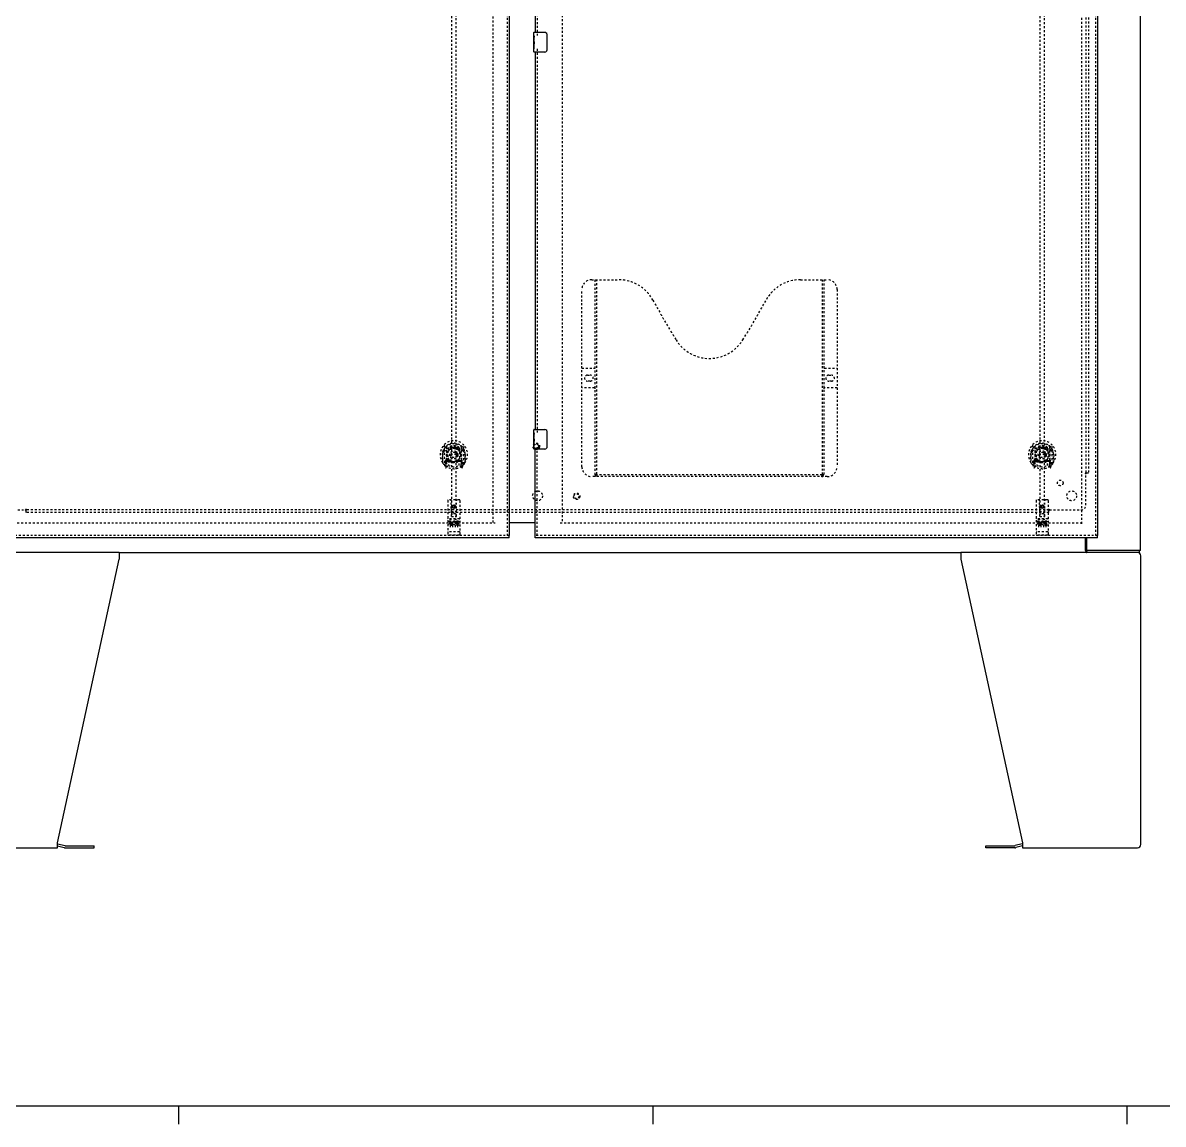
# Model space of a CAD drawing. Header units: inches. Extents: x -15 to 162, y -14 to 102.
# Drawn here: x 47.7 to 105.6, y -13.5 to 42.4 of the extents above; entities that cross this region are included whole.
import ezdxf
from ezdxf.enums import TextEntityAlignment as Align

# ---------------------------------------------------------------- set-up
doc = ezdxf.new("R2010")
doc.units = ezdxf.units.IN
doc.header["$MEASUREMENT"] = 0
doc.linetypes.add('HIDDEN', pattern=[0.2, 0.1, -0.1])
for name, color, linetype in [('ATTRIBUTE', 3, 'Continuous'), ('DEFAULT_2', 8, 'HIDDEN'), ('MAIN_OR_RIGHT_DOOR_ASSEMBLY', 7, 'Continuous'), ('SECONDARY_OR_LEFT_DOOR_ASSEMBLY', 7, 'Continuous'), ('SUBPANEL', 7, 'Continuous'), ('TITLE BLOCK', 8, 'Continuous')]:
    doc.layers.add(name, color=color, linetype=linetype)

# ---------------------------------------------------------------- blocks, each defined once
blk = doc.blocks.new('*U15')
at = {"layer": 'TITLE BLOCK'}
for p, q in [((33.98, -22.002), (0, -22.002)), ((13.476, -22.002), (13.476, -22.178)), ((18.152, -22.002), (18.152, -22.178)), ((22.827, -22.002), (22.827, -22.178))]:
    blk.add_line(p, q, dxfattribs=at)
at = {"layer": 'ATTRIBUTE'}
for tag, height, p in [('DESDATE', 0.138, (29.855, -20.363)), ('DESCRIPTION1', 0.138, (29.029, -20.894)), ('DESCRIPTION2', 0.138, (29.029, -21.117)), ('SHEET', 0.22, (26.554, -21.287)), ('MACHNAME1', 0.138, (29.029, -21.614)), ('DRAWINGNUM', 0.22, (32.33, -21.7)), ('MACHNAME2', 0.138, (29.029, -21.837))]:
    blk.add_attdef(tag, text='', height=height, dxfattribs=at).set_placement(p, align=Align.MIDDLE)
blk.add_attdef('TOTAL', text='', height=0.22, dxfattribs=at).set_placement((26.554, -21.837), align=Align.MIDDLE_CENTER)
blk = doc.blocks.new('ENCLOSURE')
at = {"color": 3, "linetype": 'Continuous'}
for p, q in [((104.487, 15.595), (104.487, 87.387)), ((72.425, 17.006), (73.737, 17.006)), ((101.738, 16.241), (101.738, 15.658)), ((52.61, 15.491), (45.01, 15.491)), ((49.487, 0.74), (52.61, 15.151)), ((52.61, 15.491), (52.61, 15.151)), ((101.714, 15.491), (95.364, 15.491)), ((95.364, 15.491), (95.364, 15.151)), ((95.364, 15.151), (98.487, 0.74)), ((104.487, 15.595), (101.73, 15.595)), ((104.487, 15.325), (104.487, 0.658)), ((49.487, 0.491), (49.487, 0.74)), ((49.504, 0.694), (49.853, 0.6)), ((49.869, 0.598), (51.356, 0.598)), ((96.618, 0.598), (98.105, 0.598)), ((98.47, 0.694), (98.121, 0.6)), ((98.487, 0.74), (98.487, 0.491)), ((43.654, 0.491), (49.487, 0.491)), ((98.487, 0.491), (104.321, 0.491))]:
    blk.add_line(p, q, dxfattribs=at)
at = {"color": 7, "linetype": 'Continuous'}
for p, q in [((73.737, 16.991), (72.425, 16.991)), ((101.685, 15.588), (101.685, 16.241)), ((52.61, 15.491), (95.364, 15.491)), ((104.435, 15.491), (101.714, 15.491)), ((101.73, 15.595), (101.73, 15.491)), ((104.435, 15.491), (104.435, 15.595)), ((49.487, 0.591), (49.826, 0.5)), ((51.356, 0.494), (51.356, 0.598)), ((96.618, 0.494), (96.618, 0.598)), ((98.487, 0.591), (98.148, 0.5)), ((49.869, 0.494), (51.356, 0.494)), ((98.105, 0.494), (96.618, 0.494))]:
    blk.add_line(p, q, dxfattribs=at)
at = {"color": 3, "linetype": 'Continuous'}
blk.add_lwpolyline([(101.685, 15.651), (101.687, 15.651), (101.689, 15.65), (101.691, 15.649), (101.693, 15.648), (101.695, 15.647), (101.697, 15.645), (101.699, 15.643), (101.701, 15.641), (101.703, 15.639), (101.704, 15.637), (101.705, 15.634), (101.707, 15.632), (101.708, 15.629), (101.709, 15.626), (101.711, 15.623), (101.712, 15.62), (101.713, 15.617), (101.714, 15.614), (101.715, 15.611), (101.716, 15.609), (101.717, 15.606), (101.719, 15.604), (101.72, 15.602), (101.721, 15.6), (101.723, 15.599), (101.724, 15.597), (101.726, 15.596), (101.727, 15.596), (101.729, 15.596), (101.73, 15.595)], dxfattribs=at)
at = {"color": 7, "linetype": 'Continuous'}
for points in [[(101.685, 15.588), (101.686, 15.586), (101.687, 15.583), (101.689, 15.58), (101.69, 15.576), (101.691, 15.572), (101.693, 15.567), (101.694, 15.562), (101.695, 15.557), (101.696, 15.552), (101.699, 15.542)], [(101.699, 15.542), (101.7, 15.537), (101.701, 15.532), (101.702, 15.527), (101.704, 15.522), (101.705, 15.517), (101.707, 15.513), (101.708, 15.509), (101.71, 15.506), (101.712, 15.503), (101.714, 15.5), (101.716, 15.497), (101.719, 15.495), (101.721, 15.494), (101.723, 15.493), (101.726, 15.492), (101.728, 15.492), (101.73, 15.491)]]:
    blk.add_lwpolyline(points, dxfattribs=at)
at = {"color": 3, "linetype": 'Continuous'}
for centre, radius, start, end in [((101.8, 15.658), 0.0625, 180, 270), ((104.321, 15.325), 0.167, 0, 90), ((49.461, 0.533), 0.167, 75, 81.03902), ((49.869, 0.661), 0.0625, 255, 270), ((98.105, 0.661), 0.0625, 270, 285), ((98.513, 0.533), 0.167, 98.96098, 105), ((104.321, 0.658), 0.167, 270, 0)]:
    blk.add_arc(centre, radius, start, end, dxfattribs=at)
at = {"color": 7, "linetype": 'Continuous'}
for centre, start, end in [((49.869, 0.661), 255, 270), ((98.105, 0.661), 270, 285)]:
    blk.add_arc(centre, 0.167, start, end, dxfattribs=at)
at = {"layer": 'DEFAULT_2', "color": 8, "linetype": 'HIDDEN'}
for p, q in [((71.612, 17.006), (71.612, 85.976)), ((75.112, 85.976), (75.112, 17.006)), ((101.487, 86.043), (101.487, 16.939)), ((45.237, 16.991), (71.716, 16.991)), ((75.008, 16.991), (101.487, 16.991))]:
    blk.add_line(p, q, dxfattribs=at)
for radius in [0.169, 0.124, 0.114]:
    blk.add_circle((73.796, 20.881), radius, dxfattribs=at)
at = {"layer": 'MAIN_OR_RIGHT_DOOR_ASSEMBLY', "color": 8, "linetype": 'HIDDEN'}
for p, q in [((102.196, 86.637), (102.196, 16.345)), ((73.841, 61.23), (73.841, 41.753)), ((99.362, 49.321), (99.362, 17.319)), ((99.612, 17.319), (99.612, 49.321)), ((73.841, 41.063), (73.841, 21.586)), ((76.611, 29.345), (77.966, 29.345)), ((76.786, 19.435), (76.786, 29.345)), ((76.866, 19.465), (76.866, 29.345)), ((87.216, 29.345), (88.571, 29.345)), ((88.316, 29.345), (88.316, 19.465)), ((88.396, 29.345), (88.396, 19.435)), ((76.111, 19.845), (76.111, 28.845)), ((89.071, 28.845), (89.071, 19.845)), ((76.111, 24.845), (76.746, 24.845)), ((76.398, 24.495), (76.535, 24.495)), ((88.436, 24.845), (89.071, 24.845)), ((88.648, 24.495), (88.785, 24.495)), ((76.746, 23.845), (76.111, 23.845)), ((76.535, 24.195), (76.398, 24.195)), ((89.071, 23.845), (88.436, 23.845)), ((88.785, 24.195), (88.648, 24.195)), ((73.841, 16.345), (73.841, 20.896)), ((98.987, 20.947), (98.987, 19.979)), ((99.105, 20.893), (99.105, 19.877)), ((99.112, 20.868), (99.112, 19.865)), ((99.862, 20.868), (99.862, 19.865)), ((99.87, 20.893), (99.87, 19.877)), ((99.987, 19.979), (99.987, 20.947)), ((98.905, 20.463), (98.92, 20.463)), ((98.905, 20.463), (98.905, 20.075)), ((98.912, 20.51), (98.912, 20.512)), ((98.912, 20.052), (98.912, 20.51)), ((99.205, 20.145), (99.205, 20.776)), ((99.212, 20.828), (99.212, 20.726)), ((99.324, 20.802), (99.355, 20.463)), ((99.324, 20.119), (99.355, 20.463)), ((99.62, 20.463), (99.355, 20.463)), ((99.65, 20.802), (99.62, 20.463)), ((99.65, 20.119), (99.62, 20.463)), ((99.762, 20.726), (99.762, 20.828)), ((99.77, 20.776), (99.77, 20.145)), ((100.07, 20.463), (100.055, 20.463)), ((100.062, 20.51), (100.062, 20.512)), ((100.062, 20.052), (100.062, 20.51)), ((100.07, 20.463), (100.07, 20.075)), ((98.991, 19.969), (99.062, 19.793)), ((99.105, 20.134), (99.045, 20.134)), ((99.045, 20.134), (99.045, 19.984)), ((99.045, 19.984), (99.112, 19.984)), ((99.082, 20.037), (99.053, 19.992)), ((99.083, 19.873), (99.088, 19.87)), ((99.09, 19.796), (99.105, 19.877)), ((99.182, 19.815), (99.112, 19.924)), ((99.115, 20.097), (99.115, 19.89)), ((99.205, 20.135), (99.132, 20.135)), ((99.2, 20.117), (99.135, 20.117)), ((99.212, 20.164), (99.212, 19.912)), ((99.762, 19.912), (99.762, 20.164)), ((99.842, 20.135), (99.77, 20.135)), ((99.84, 20.117), (99.774, 20.117)), ((99.862, 19.924), (99.792, 19.815)), ((99.86, 19.89), (99.86, 20.097)), ((99.862, 19.984), (99.93, 19.984)), ((99.93, 20.134), (99.87, 20.134)), ((99.87, 19.877), (99.884, 19.796)), ((99.89, 19.873), (99.891, 19.873)), ((99.891, 19.873), (99.891, 19.873)), ((99.891, 19.873), (99.891, 19.873)), ((99.921, 19.992), (99.892, 20.037)), ((99.912, 19.793), (99.983, 19.969)), ((99.93, 19.984), (99.93, 20.134)), ((88.571, 19.345), (76.611, 19.345)), ((88.312, 19.425), (76.87, 19.425)), ((99.175, 18.129), (99.175, 16.404)), ((99.77, 18.159), (99.205, 18.159)), ((99.361, 17.319), (99.357, 18.129)), ((99.614, 17.319), (99.617, 18.129)), ((99.8, 16.404), (99.8, 18.129)), ((99.36, 17.569), (99.615, 17.569)), ((99.572, 17.444), (99.402, 17.444)), ((99.487, 17.891), (99.425, 17.855)), ((99.425, 17.855), (99.435, 17.85)), ((99.425, 17.855), (99.425, 17.783)), ((99.425, 17.783), (99.435, 17.789)), ((99.425, 17.783), (99.487, 17.747)), ((99.487, 17.88), (99.435, 17.85)), ((99.435, 17.85), (99.435, 17.789)), ((99.435, 17.789), (99.487, 17.759)), ((99.55, 17.855), (99.487, 17.891)), ((99.487, 17.891), (99.487, 17.88)), ((99.54, 17.85), (99.487, 17.88)), ((99.487, 17.759), (99.54, 17.789)), ((99.487, 17.747), (99.55, 17.783)), ((99.487, 17.747), (99.487, 17.759)), ((99.55, 17.855), (99.54, 17.85)), ((99.54, 17.789), (99.54, 17.85)), ((99.55, 17.783), (99.54, 17.789)), ((99.55, 17.783), (99.55, 17.855)), ((99.77, 17.202), (99.205, 17.202)), ((99.343, 17.08), (99.25, 17.08)), ((99.25, 17.08), (99.25, 17.038)), ((99.343, 17.038), (99.25, 17.038)), ((99.276, 17.186), (99.448, 17.186)), ((99.3, 17.071), (99.3, 16.765)), ((99.347, 16.994), (99.3, 16.994)), ((99.343, 16.953), (99.314, 16.953)), ((99.407, 16.909), (99.314, 16.909)), ((99.407, 16.867), (99.314, 16.867)), ((99.361, 17.319), (99.362, 17.319)), ((99.362, 17.319), (99.612, 17.319)), ((99.407, 16.909), (99.407, 16.867)), ((99.425, 17.071), (99.425, 16.765)), ((99.526, 17.186), (99.698, 17.186)), ((99.538, 16.915), (99.555, 16.876)), ((99.55, 17.071), (99.55, 16.765)), ((99.563, 17.044), (99.55, 17.026)), ((99.559, 17.069), (99.563, 17.068)), ((99.719, 17.08), (99.563, 17.08)), ((99.563, 17.08), (99.563, 17.068)), ((99.563, 17.044), (99.563, 16.867)), ((99.719, 16.867), (99.563, 16.867)), ((99.719, 17.038), (99.605, 17.038)), ((99.605, 17.038), (99.605, 16.994)), ((99.698, 16.994), (99.605, 16.994)), ((99.698, 16.952), (99.605, 16.952)), ((99.605, 16.952), (99.605, 16.909)), ((99.719, 16.909), (99.605, 16.909)), ((99.612, 17.319), (99.614, 17.319)), ((99.675, 17.071), (99.675, 16.765)), ((99.698, 16.994), (99.698, 16.952)), ((99.719, 17.08), (99.719, 17.038)), ((99.719, 16.909), (99.719, 16.867)), ((102.3, 16.345), (73.737, 16.345)), ((99.192, 16.533), (99.191, 16.533)), ((99.193, 16.533), (99.192, 16.533)), ((99.193, 16.532), (99.193, 16.533)), ((99.194, 16.532), (99.193, 16.532)), ((99.195, 16.532), (99.194, 16.532)), ((99.196, 16.532), (99.195, 16.532)), ((99.197, 16.532), (99.196, 16.532)), ((99.198, 16.532), (99.197, 16.532)), ((99.197, 16.532), (99.197, 16.532)), ((99.199, 16.532), (99.198, 16.532)), ((99.2, 16.532), (99.199, 16.532)), ((99.201, 16.532), (99.2, 16.532)), ((99.202, 16.532), (99.201, 16.532)), ((99.202, 16.532), (99.202, 16.532)), ((99.205, 16.532), (99.204, 16.532)), ((99.77, 16.532), (99.205, 16.532)), ((99.77, 16.374), (99.205, 16.374)), ((99.77, 16.532), (99.771, 16.532)), ((99.771, 16.532), (99.772, 16.532)), ((99.772, 16.532), (99.773, 16.532)), ((99.773, 16.532), (99.774, 16.532)), ((99.773, 16.532), (99.773, 16.532)), ((99.774, 16.532), (99.775, 16.532)), ((99.775, 16.532), (99.776, 16.532)), ((99.776, 16.532), (99.777, 16.532)), ((99.777, 16.532), (99.778, 16.532)), ((99.777, 16.532), (99.777, 16.532)), ((99.778, 16.532), (99.779, 16.532)), ((99.779, 16.532), (99.78, 16.532)), ((99.78, 16.532), (99.781, 16.532)), ((99.781, 16.533), (99.782, 16.533)), ((99.781, 16.532), (99.781, 16.533)), ((99.782, 16.533), (99.783, 16.533)), ((99.783, 16.533), (99.784, 16.533))]:
    blk.add_line(p, q, dxfattribs=at)
at = {"layer": 'MAIN_OR_RIGHT_DOOR_ASSEMBLY', "color": 3, "linetype": 'Continuous'}
for p, q in [((102.3, 86.637), (102.3, 16.345)), ((73.737, 61.075), (73.737, 41.908)), ((73.737, 40.908), (73.737, 21.741)), ((73.737, 16.345), (73.737, 20.741)), ((102.3, 16.241), (73.737, 16.241))]:
    blk.add_line(p, q, dxfattribs=at)
at = {"layer": 'MAIN_OR_RIGHT_DOOR_ASSEMBLY', "color": 7, "linetype": 'Continuous'}
for p, q in [((73.677, 41.747), (73.677, 41.893)), ((73.677, 41.49), (73.677, 41.747)), ((73.692, 41.908), (74.232, 41.908)), ((74.332, 41.808), (74.332, 41.008)), ((73.683, 41.691), (73.677, 41.691)), ((73.677, 41.523), (73.684, 41.523)), ((73.677, 40.923), (73.677, 41.487)), ((73.679, 41.46), (73.677, 41.46)), ((73.677, 41.329), (73.683, 41.329)), ((73.677, 41.293), (73.684, 41.293)), ((73.677, 41.23), (73.684, 41.23)), ((73.684, 41.523), (73.684, 41.66)), ((73.684, 41.062), (73.684, 41.293)), ((73.677, 41.062), (73.684, 41.062)), ((74.232, 40.908), (73.692, 40.908)), ((73.677, 21.581), (73.677, 21.726)), ((73.677, 21.323), (73.677, 21.58)), ((73.683, 21.524), (73.677, 21.524)), ((73.684, 21.357), (73.684, 21.493)), ((73.692, 21.741), (74.232, 21.741)), ((74.332, 21.641), (74.332, 20.841)), ((73.677, 21.357), (73.684, 21.357)), ((73.677, 20.756), (73.677, 21.32)), ((73.679, 21.294), (73.677, 21.294)), ((73.677, 21.162), (73.683, 21.162)), ((73.677, 21.126), (73.684, 21.126)), ((73.677, 21.063), (73.684, 21.063)), ((73.677, 20.896), (73.684, 20.896)), ((73.684, 20.896), (73.684, 21.126)), ((74.232, 20.741), (73.692, 20.741)), ((73.737, 16.241), (73.737, 16.345)), ((102.3, 16.241), (102.3, 16.345))]:
    blk.add_line(p, q, dxfattribs=at)
for points in [[(73.677, 41.747), (73.677, 41.744), (73.678, 41.739), (73.678, 41.734), (73.68, 41.72)], [(73.68, 41.72), (73.681, 41.713), (73.682, 41.705), (73.682, 41.696)], [(73.682, 41.696), (73.683, 41.687), (73.684, 41.678), (73.684, 41.669), (73.684, 41.66)], [(74.325, 41.844), (74.327, 41.839), (74.329, 41.833), (74.33, 41.827), (74.331, 41.821), (74.332, 41.814), (74.332, 41.808)], [(73.677, 41.49), (73.677, 41.482), (73.678, 41.472), (73.678, 41.462)], [(73.678, 41.462), (73.681, 41.429), (73.682, 41.417), (73.683, 41.404), (73.684, 41.392), (73.684, 41.379), (73.684, 41.366), (73.684, 41.353), (73.684, 41.341), (73.683, 41.328), (73.682, 41.316), (73.681, 41.304)], [(74.332, 41.008), (74.332, 41.002), (74.331, 40.996), (74.33, 40.989), (74.329, 40.984), (74.327, 40.978), (74.325, 40.972)], [(73.677, 21.581), (73.677, 21.577), (73.678, 21.572), (73.678, 21.567), (73.68, 21.554)], [(73.68, 21.554), (73.681, 21.546), (73.682, 21.538), (73.682, 21.53)], [(73.682, 21.53), (73.683, 21.521), (73.684, 21.512), (73.684, 21.502), (73.684, 21.493)], [(74.325, 21.678), (74.327, 21.672), (74.329, 21.666), (74.33, 21.66), (74.331, 21.654), (74.332, 21.648), (74.332, 21.641)], [(73.677, 21.323), (73.677, 21.315), (73.678, 21.306), (73.678, 21.296)], [(73.678, 21.296), (73.681, 21.262), (73.682, 21.25), (73.683, 21.238), (73.684, 21.225), (73.684, 21.212), (73.684, 21.199), (73.684, 21.187), (73.684, 21.174), (73.683, 21.161), (73.682, 21.149), (73.681, 21.137)], [(74.332, 20.841), (74.332, 20.835), (74.331, 20.829), (74.33, 20.823), (74.329, 20.817), (74.327, 20.811), (74.325, 20.805)]]:
    blk.add_lwpolyline(points, dxfattribs=at)
at = {"layer": 'MAIN_OR_RIGHT_DOOR_ASSEMBLY', "color": 8, "linetype": 'HIDDEN'}
for points in [[(99.033, 20.678), (99.031, 20.677), (99.03, 20.675), (99.028, 20.674), (99.027, 20.672), (99.025, 20.671), (99.023, 20.669), (99.022, 20.668), (99.02, 20.666), (99.018, 20.664), (99.016, 20.662), (99.014, 20.66), (99.013, 20.658), (99.011, 20.656), (99.009, 20.654), (99.007, 20.652), (99.005, 20.649), (99.003, 20.647), (99.001, 20.644), (98.999, 20.642), (98.996, 20.639), (98.994, 20.636), (98.992, 20.633), (98.99, 20.63), (98.987, 20.627), (98.985, 20.624), (98.982, 20.62), (98.98, 20.617), (98.977, 20.613), (98.975, 20.609), (98.972, 20.605), (98.969, 20.601), (98.967, 20.596), (98.964, 20.592), (98.961, 20.587), (98.958, 20.582), (98.955, 20.576)], [(99.299, 20.82), (99.305, 20.821), (99.31, 20.823), (99.315, 20.824), (99.321, 20.825), (99.326, 20.827), (99.332, 20.828), (99.337, 20.829), (99.343, 20.83), (99.348, 20.832), (99.354, 20.833), (99.359, 20.834), (99.365, 20.835), (99.37, 20.836), (99.376, 20.837), (99.381, 20.837), (99.387, 20.838), (99.392, 20.839), (99.398, 20.84), (99.403, 20.84), (99.409, 20.841), (99.414, 20.842), (99.42, 20.842), (99.426, 20.843), (99.431, 20.843), (99.437, 20.844), (99.442, 20.844), (99.448, 20.844), (99.454, 20.845), (99.459, 20.845), (99.465, 20.845), (99.47, 20.845), (99.476, 20.845), (99.481, 20.845), (99.487, 20.845), (99.493, 20.845), (99.498, 20.845), (99.504, 20.845), (99.509, 20.845), (99.515, 20.845), (99.521, 20.845), (99.526, 20.844), (99.532, 20.844), (99.537, 20.844), (99.543, 20.843), (99.549, 20.843), (99.554, 20.842), (99.56, 20.842), (99.565, 20.841), (99.571, 20.84), (99.576, 20.84), (99.582, 20.839), (99.587, 20.838), (99.593, 20.837), (99.599, 20.837), (99.604, 20.836), (99.61, 20.835), (99.615, 20.834), (99.621, 20.833), (99.626, 20.832), (99.632, 20.83), (99.637, 20.829), (99.642, 20.828), (99.648, 20.827), (99.653, 20.825), (99.659, 20.824), (99.664, 20.823), (99.67, 20.821), (99.675, 20.82)], [(100.02, 20.576), (100.016, 20.582), (100.013, 20.587), (100.01, 20.592), (100.008, 20.596), (100.005, 20.601), (100.002, 20.605), (99.999, 20.609), (99.997, 20.613), (99.994, 20.616), (99.992, 20.62), (99.989, 20.624), (99.987, 20.627), (99.985, 20.63), (99.982, 20.633), (99.98, 20.636), (99.978, 20.639), (99.976, 20.642), (99.973, 20.644), (99.971, 20.647), (99.969, 20.649), (99.967, 20.652), (99.965, 20.654), (99.963, 20.656), (99.962, 20.658), (99.96, 20.66), (99.958, 20.662), (99.956, 20.664), (99.954, 20.666), (99.953, 20.668), (99.951, 20.669), (99.949, 20.671), (99.948, 20.672), (99.946, 20.674), (99.944, 20.675), (99.943, 20.677), (99.941, 20.678)], [(76.776, 19.465), (76.792, 19.455), (76.808, 19.445), (76.824, 19.437), (76.84, 19.431), (76.855, 19.427), (76.87, 19.425)], [(88.312, 19.425), (88.327, 19.427), (88.343, 19.431), (88.358, 19.437), (88.374, 19.445), (88.39, 19.455), (88.406, 19.465)], [(99.27, 17.185), (99.27, 17.185), (99.27, 17.185), (99.27, 17.185), (99.27, 17.185), (99.27, 17.185), (99.27, 17.185), (99.27, 17.185), (99.27, 17.185), (99.27, 17.185), (99.271, 17.185), (99.271, 17.185), (99.271, 17.185), (99.271, 17.185), (99.271, 17.185), (99.271, 17.185), (99.271, 17.185), (99.271, 17.185), (99.271, 17.185), (99.272, 17.185), (99.272, 17.186), (99.272, 17.186), (99.272, 17.186), (99.272, 17.186), (99.272, 17.186), (99.272, 17.186), (99.273, 17.186), (99.273, 17.186), (99.273, 17.186), (99.273, 17.186), (99.273, 17.186), (99.273, 17.186), (99.273, 17.186), (99.274, 17.186), (99.274, 17.186), (99.274, 17.186), (99.274, 17.186), (99.274, 17.186), (99.275, 17.186), (99.275, 17.186), (99.275, 17.186), (99.275, 17.186), (99.275, 17.186), (99.276, 17.186), (99.276, 17.186), (99.276, 17.186)], [(99.448, 17.186), (99.448, 17.186), (99.448, 17.186), (99.449, 17.186), (99.449, 17.186), (99.449, 17.186), (99.449, 17.186), (99.449, 17.186), (99.45, 17.186), (99.45, 17.186), (99.45, 17.186), (99.45, 17.186), (99.45, 17.186), (99.45, 17.186), (99.451, 17.186), (99.451, 17.186), (99.451, 17.186), (99.451, 17.186), (99.451, 17.186), (99.451, 17.186), (99.452, 17.186), (99.452, 17.186), (99.452, 17.186), (99.452, 17.186), (99.452, 17.186), (99.452, 17.186), (99.452, 17.186), (99.453, 17.185), (99.453, 17.185), (99.453, 17.185), (99.453, 17.185), (99.453, 17.185), (99.453, 17.185), (99.453, 17.185), (99.453, 17.185), (99.454, 17.185), (99.454, 17.185), (99.454, 17.185), (99.454, 17.185), (99.454, 17.185), (99.454, 17.185), (99.454, 17.185), (99.454, 17.185), (99.454, 17.185), (99.454, 17.185), (99.454, 17.185), (99.455, 17.185)], [(99.52, 17.185), (99.52, 17.185), (99.52, 17.185), (99.52, 17.185), (99.52, 17.185), (99.52, 17.185), (99.52, 17.185), (99.52, 17.185), (99.52, 17.185), (99.52, 17.185), (99.521, 17.185), (99.521, 17.185), (99.521, 17.185), (99.521, 17.185), (99.521, 17.185), (99.521, 17.185), (99.521, 17.185), (99.521, 17.185), (99.521, 17.185), (99.522, 17.185), (99.522, 17.186), (99.522, 17.186), (99.522, 17.186), (99.522, 17.186), (99.522, 17.186), (99.522, 17.186), (99.523, 17.186), (99.523, 17.186), (99.523, 17.186), (99.523, 17.186), (99.523, 17.186), (99.523, 17.186), (99.523, 17.186), (99.524, 17.186), (99.524, 17.186), (99.524, 17.186), (99.524, 17.186), (99.524, 17.186), (99.525, 17.186), (99.525, 17.186), (99.525, 17.186), (99.525, 17.186), (99.525, 17.186), (99.526, 17.186), (99.526, 17.186), (99.526, 17.186)], [(99.698, 17.186), (99.698, 17.186), (99.698, 17.186), (99.699, 17.186), (99.699, 17.186), (99.699, 17.186), (99.699, 17.186), (99.699, 17.186), (99.7, 17.186), (99.7, 17.186), (99.7, 17.186), (99.7, 17.186), (99.7, 17.186), (99.701, 17.186), (99.701, 17.186), (99.701, 17.186), (99.701, 17.186), (99.701, 17.186), (99.701, 17.186), (99.701, 17.186), (99.702, 17.186), (99.702, 17.186), (99.702, 17.186), (99.702, 17.186), (99.702, 17.186), (99.702, 17.186), (99.702, 17.186), (99.703, 17.185), (99.703, 17.185), (99.703, 17.185), (99.703, 17.185), (99.703, 17.185), (99.703, 17.185), (99.703, 17.185), (99.703, 17.185), (99.704, 17.185), (99.704, 17.185), (99.704, 17.185), (99.704, 17.185), (99.704, 17.185), (99.704, 17.185), (99.704, 17.185), (99.704, 17.185), (99.704, 17.185), (99.704, 17.185), (99.704, 17.185), (99.705, 17.185)], [(99.191, 16.533), (99.19, 16.533), (99.19, 16.533), (99.19, 16.533), (99.189, 16.533), (99.189, 16.533), (99.189, 16.533), (99.188, 16.533), (99.188, 16.533), (99.188, 16.533), (99.187, 16.533), (99.187, 16.533), (99.187, 16.533), (99.186, 16.534), (99.186, 16.534), (99.186, 16.534), (99.185, 16.534), (99.185, 16.534), (99.185, 16.534), (99.184, 16.534), (99.184, 16.534), (99.184, 16.534), (99.183, 16.534), (99.183, 16.534), (99.183, 16.534), (99.182, 16.534), (99.182, 16.534), (99.182, 16.535), (99.182, 16.535), (99.181, 16.535), (99.181, 16.535), (99.181, 16.535), (99.181, 16.535), (99.18, 16.535), (99.18, 16.535), (99.18, 16.535), (99.18, 16.535), (99.179, 16.535), (99.179, 16.535), (99.179, 16.536), (99.179, 16.536), (99.179, 16.536), (99.178, 16.536), (99.178, 16.536), (99.178, 16.536), (99.178, 16.536), (99.178, 16.536), (99.177, 16.536), (99.177, 16.536), (99.177, 16.536), (99.177, 16.537), (99.177, 16.537), (99.177, 16.537), (99.176, 16.537), (99.176, 16.537), (99.176, 16.537), (99.176, 16.537), (99.176, 16.537), (99.176, 16.537), (99.176, 16.537), (99.176, 16.538), (99.175, 16.538), (99.175, 16.538), (99.175, 16.538), (99.175, 16.538), (99.175, 16.538), (99.175, 16.538), (99.175, 16.538), (99.175, 16.538), (99.175, 16.538), (99.175, 16.539), (99.175, 16.539), (99.175, 16.539), (99.175, 16.539), (99.175, 16.539), (99.175, 16.539), (99.175, 16.539), (99.175, 16.539), (99.175, 16.539)], [(99.204, 16.532), (99.203, 16.532), (99.202, 16.532)], [(99.784, 16.533), (99.784, 16.533), (99.784, 16.533), (99.785, 16.533), (99.785, 16.533), (99.786, 16.533), (99.786, 16.533), (99.786, 16.533), (99.787, 16.533), (99.787, 16.533), (99.787, 16.533), (99.788, 16.533), (99.788, 16.534), (99.788, 16.534), (99.789, 16.534), (99.789, 16.534), (99.789, 16.534), (99.79, 16.534), (99.79, 16.534), (99.79, 16.534), (99.79, 16.534), (99.791, 16.534), (99.791, 16.534), (99.791, 16.534), (99.792, 16.534), (99.792, 16.534), (99.792, 16.535), (99.793, 16.535), (99.793, 16.535), (99.793, 16.535), (99.793, 16.535), (99.794, 16.535), (99.794, 16.535), (99.794, 16.535), (99.794, 16.535), (99.795, 16.535), (99.795, 16.535), (99.795, 16.535), (99.795, 16.536), (99.795, 16.536), (99.796, 16.536), (99.796, 16.536), (99.796, 16.536), (99.796, 16.536), (99.796, 16.536), (99.797, 16.536), (99.797, 16.536), (99.797, 16.536), (99.797, 16.536), (99.797, 16.537), (99.797, 16.537), (99.798, 16.537), (99.798, 16.537), (99.798, 16.537), (99.798, 16.537), (99.798, 16.537), (99.798, 16.537), (99.798, 16.537), (99.799, 16.537), (99.799, 16.538), (99.799, 16.538), (99.799, 16.538), (99.799, 16.538), (99.799, 16.538), (99.799, 16.538), (99.799, 16.538), (99.799, 16.538), (99.799, 16.538), (99.799, 16.538), (99.799, 16.539), (99.799, 16.539), (99.799, 16.539), (99.8, 16.539), (99.8, 16.539), (99.8, 16.539), (99.8, 16.539), (99.8, 16.539), (99.8, 16.539)]]:
    blk.add_lwpolyline(points, dxfattribs=at)
for centre, radius in [((99.487, 20.445), 0.35), ((99.487, 20.445), 0.335), ((99.487, 20.445), 0.205), ((99.487, 20.445), 0.133), ((75.841, 18.345), 0.164), ((75.841, 18.345), 0.124), ((99.487, 17.819), 0.085), ((99.487, 17.819), 0.0845)]:
    blk.add_circle(centre, radius, dxfattribs=at)
at = {"layer": 'MAIN_OR_RIGHT_DOOR_ASSEMBLY', "color": 7, "linetype": 'Continuous'}
for centre, radius, start, end in [((73.692, 41.893), 0.015, 90, 180), ((74.232, 41.808), 0.1, 21.19986, 90), ((73.692, 40.923), 0.015, 180, 270), ((74.232, 41.008), 0.1, 270, 338.79459), ((73.692, 21.726), 0.015, 90, 180), ((74.232, 21.641), 0.1, 21.19986, 90), ((73.692, 20.756), 0.015, 180, 270), ((74.232, 20.841), 0.1, 270, 338.79459)]:
    blk.add_arc(centre, radius, start, end, dxfattribs=at)
at = {"layer": 'MAIN_OR_RIGHT_DOOR_ASSEMBLY', "color": 8, "linetype": 'HIDDEN'}
for centre, radius, start, end in [((76.611, 28.845), 0.5, 90, 180), ((77.966, 27.345), 2, 28.48127, 90), ((87.216, 27.345), 2, 90, 151.51873), ((88.571, 28.845), 0.5, 0, 90), ((114.274, 47.044), 39.307, 208.48127, 211.87046), ((50.908, 47.044), 39.307, 328.12954, 331.51873), ((82.591, 27.345), 2, 211.87046, 328.12954), ((76.398, 24.345), 0.15, 90, 270), ((76.535, 24.345), 0.15, 270, 90), ((76.746, 24.885), 0.04, 270, 0), ((88.436, 24.885), 0.04, 180, 270), ((88.648, 24.345), 0.15, 90, 270), ((88.785, 24.345), 0.15, 270, 90), ((76.746, 23.805), 0.04, 0, 90), ((88.436, 23.805), 0.04, 90, 180), ((99.487, 20.463), 0.7, 305.51263, 234.48737), ((99.487, 20.46), 0.583, 0.24643, 179.75357), ((99.487, 20.435), 0.58, 7.66218, 172.33782), ((99.002, 20.947), 0.015, 135.07479, 180), ((99.12, 20.893), 0.015, 130.35871, 180), ((99.132, 20.868), 0.02, 129.33785, 179.99835), ((99.487, 20.435), 0.48, 55.04613, 124.95387), ((99.842, 20.868), 0.02, 0, 50.65944), ((99.855, 20.893), 0.015, 0, 49.64129), ((99.972, 20.947), 0.015, 0, 44.92521), ((98.932, 20.51), 0.02, 172.33782, 180), ((99.487, 20.145), 0.7, 49.52902, 130.47098), ((99.22, 20.776), 0.015, 112.9863, 180), ((99.242, 20.726), 0.03, 180, 311.12608), ((99.487, 20.445), 0.343, 48.87392, 131.12608), ((99.305, 20.8), 0.02, 5.07961, 105.57516), ((99.67, 20.8), 0.02, 74.42484, 174.92039), ((99.732, 20.726), 0.03, 228.87392, 0), ((99.755, 20.776), 0.015, 0, 67.0137), ((100.042, 20.51), 0.02, 0, 7.66218), ((76.611, 19.845), 0.5, 180, 270), ((88.571, 19.845), 0.5, 270, 0), ((98.932, 20.052), 0.02, 180, 215.29614), ((99.487, 20.445), 0.7, 215.29614, 324.70386), ((99.002, 19.979), 0.015, 180, 224.92521), ((99.057, 19.989), 0.005, 147.32076, 270), ((99.076, 19.799), 0.015, 201.80415, 350), ((99.487, 20.775), 0.7, 233.23192, 306.76808), ((99.092, 19.909), 0.02, 234.48737, 0), ((98.924, 20.139), 0.188, 327.32076, 0), ((99.095, 19.89), 0.02, 234.74574, 0), ((99.132, 20.115), 0.02, 90, 180), ((99.132, 19.865), 0.02, 180, 238.52955), ((99.135, 20.097), 0.02, 90, 180), ((99.2, 20.097), 0.02, 66.53604, 90), ((99.22, 20.145), 0.015, 180, 247.0137), ((99.487, 20.757), 0.7, 246.53604, 293.46396), ((99.242, 20.164), 0.03, 48.87392, 180), ((99.487, 20.445), 0.6, 242.72039, 297.27961), ((99.487, 20.445), 0.343, 228.87392, 311.12608), ((99.304, 20.121), 0.02, 254.3869, 354.92039), ((99.67, 20.121), 0.02, 185.07961, 285.6131), ((99.732, 20.164), 0.03, 0, 131.12608), ((99.755, 20.145), 0.015, 292.9863, 0), ((99.774, 20.097), 0.02, 90, 113.46396), ((99.84, 20.097), 0.02, 0, 90), ((99.842, 20.115), 0.02, 0, 90), ((99.842, 19.865), 0.02, 301.4688, 359.99919), ((99.88, 19.89), 0.02, 180, 305.25426), ((100.05, 20.139), 0.188, 180, 212.67924), ((99.882, 19.909), 0.02, 180, 305.51263), ((99.899, 19.799), 0.015, 190, 338.19585), ((99.917, 19.989), 0.005, 270, 32.67924), ((99.972, 19.979), 0.015, 315.07479, 0), ((100.042, 20.052), 0.02, 324.70386, 0), ((76.876, 19.435), 0.09, 180, 270), ((76.906, 19.465), 0.04, 180, 270), ((88.276, 19.465), 0.04, 270, 0), ((88.306, 19.435), 0.09, 270, 0), ((99.205, 18.129), 0.03, 90, 180), ((99.327, 18.129), 0.03, 0, 90), ((99.647, 18.129), 0.03, 90, 180), ((99.77, 18.129), 0.03, 0, 90), ((99.402, 17.404), 0.04, 90, 180), ((99.572, 17.404), 0.04, 0, 90), ((99.205, 17.232), 0.03, 180, 270), ((99.314, 16.931), 0.0644, 102.29948, 270.07752), ((99.314, 16.931), 0.0219, 89.90115, 270), ((99.343, 17.017), 0.0635, 270, 90), ((99.343, 17.016), 0.0219, 280.307, 90), ((99.402, 17.359), 0.04, 180, 270), ((99.513, 16.974), 0.107, 64.26362, 293.40274), ((99.513, 16.974), 0.0639, 54.88948, 293.40261), ((99.572, 17.359), 0.04, 270, 0), ((99.77, 17.232), 0.03, 270, 0), ((99.205, 16.404), 0.03, 180, 270), ((99.77, 16.404), 0.03, 270, 0)]:
    blk.add_arc(centre, radius, start, end, dxfattribs=at)
at = {"layer": 'MAIN_OR_RIGHT_DOOR_ASSEMBLY', "color": 7, "linetype": 'Continuous'}
for centre in [(73.94, 41.324), (73.94, 21.157)]:
    blk.add_ellipse(centre, major_axis=(0.263, 0), ratio=0.432808, start_param=-3.141593, end_param=-2.961605, dxfattribs=at)
at = {"layer": 'SECONDARY_OR_LEFT_DOOR_ASSEMBLY', "color": 8, "linetype": 'HIDDEN'}
for p, q in [((72.321, 86.637), (72.321, 16.345)), ((69.487, 49.321), (69.487, 17.319)), ((69.737, 17.319), (69.737, 49.321)), ((69.112, 20.947), (69.112, 19.979)), ((69.23, 20.893), (69.23, 19.877)), ((69.237, 20.868), (69.237, 19.865)), ((69.987, 20.868), (69.987, 19.865)), ((69.995, 20.893), (69.995, 19.877)), ((70.112, 19.979), (70.112, 20.947)), ((69.03, 20.463), (69.045, 20.463)), ((69.03, 20.463), (69.03, 20.075)), ((69.037, 20.51), (69.037, 20.512)), ((69.037, 20.052), (69.037, 20.51)), ((69.33, 20.145), (69.33, 20.776)), ((69.337, 20.828), (69.337, 20.726)), ((69.449, 20.802), (69.48, 20.463)), ((69.449, 20.119), (69.48, 20.463)), ((69.745, 20.463), (69.48, 20.463)), ((69.775, 20.802), (69.745, 20.463)), ((69.775, 20.119), (69.745, 20.463)), ((69.887, 20.726), (69.887, 20.828)), ((69.895, 20.776), (69.895, 20.145)), ((70.195, 20.463), (70.18, 20.463)), ((70.187, 20.51), (70.187, 20.512)), ((70.187, 20.052), (70.187, 20.51)), ((70.195, 20.463), (70.195, 20.075)), ((69.116, 19.969), (69.187, 19.793)), ((69.23, 20.134), (69.17, 20.134)), ((69.17, 20.134), (69.17, 19.984)), ((69.17, 19.984), (69.237, 19.984)), ((69.207, 20.037), (69.178, 19.992)), ((69.208, 19.873), (69.213, 19.87)), ((69.215, 19.796), (69.23, 19.877)), ((69.307, 19.815), (69.237, 19.924)), ((69.24, 20.097), (69.24, 19.89)), ((69.33, 20.135), (69.257, 20.135)), ((69.325, 20.117), (69.26, 20.117)), ((69.337, 20.164), (69.337, 19.912)), ((69.887, 19.912), (69.887, 20.164)), ((69.967, 20.135), (69.895, 20.135)), ((69.965, 20.117), (69.899, 20.117)), ((69.987, 19.924), (69.917, 19.815)), ((69.985, 19.89), (69.985, 20.097)), ((69.987, 19.984), (70.055, 19.984)), ((70.055, 20.134), (69.995, 20.134)), ((69.995, 19.877), (70.009, 19.796)), ((70.015, 19.873), (70.016, 19.873)), ((70.016, 19.873), (70.016, 19.873)), ((70.016, 19.873), (70.016, 19.873)), ((70.046, 19.992), (70.017, 20.037)), ((70.037, 19.793), (70.108, 19.969)), ((70.055, 19.984), (70.055, 20.134)), ((69.3, 18.129), (69.3, 16.404)), ((69.895, 18.159), (69.33, 18.159)), ((69.486, 17.319), (69.482, 18.129)), ((69.739, 17.319), (69.742, 18.129)), ((69.925, 16.404), (69.925, 18.129)), ((69.485, 17.569), (69.74, 17.569)), ((69.697, 17.444), (69.527, 17.444)), ((69.612, 17.891), (69.55, 17.855)), ((69.55, 17.855), (69.56, 17.85)), ((69.55, 17.855), (69.55, 17.783)), ((69.55, 17.783), (69.56, 17.789)), ((69.55, 17.783), (69.612, 17.747)), ((69.612, 17.88), (69.56, 17.85)), ((69.56, 17.85), (69.56, 17.789)), ((69.56, 17.789), (69.612, 17.759)), ((69.675, 17.855), (69.612, 17.891)), ((69.612, 17.891), (69.612, 17.88)), ((69.665, 17.85), (69.612, 17.88)), ((69.612, 17.759), (69.665, 17.789)), ((69.612, 17.747), (69.675, 17.783)), ((69.612, 17.747), (69.612, 17.759)), ((69.675, 17.855), (69.665, 17.85)), ((69.665, 17.789), (69.665, 17.85)), ((69.675, 17.783), (69.665, 17.789)), ((69.675, 17.783), (69.675, 17.855)), ((69.895, 17.202), (69.33, 17.202)), ((69.468, 17.08), (69.375, 17.08)), ((69.375, 17.08), (69.375, 17.038)), ((69.468, 17.038), (69.375, 17.038)), ((69.401, 17.186), (69.573, 17.186)), ((69.425, 17.071), (69.425, 16.765)), ((69.472, 16.994), (69.425, 16.994)), ((69.468, 16.953), (69.439, 16.953)), ((69.532, 16.909), (69.439, 16.909)), ((69.532, 16.867), (69.439, 16.867)), ((69.486, 17.319), (69.487, 17.319)), ((69.487, 17.319), (69.737, 17.319)), ((69.532, 16.909), (69.532, 16.867)), ((69.55, 17.071), (69.55, 16.765)), ((69.651, 17.186), (69.823, 17.186)), ((69.663, 16.915), (69.68, 16.876)), ((69.675, 17.071), (69.675, 16.765)), ((69.688, 17.044), (69.675, 17.026)), ((69.684, 17.069), (69.688, 17.068)), ((69.844, 17.08), (69.688, 17.08)), ((69.688, 17.08), (69.688, 17.068)), ((69.688, 17.044), (69.688, 16.867)), ((69.844, 16.867), (69.688, 16.867)), ((69.844, 17.038), (69.73, 17.038)), ((69.73, 17.038), (69.73, 16.994)), ((69.823, 16.994), (69.73, 16.994)), ((69.823, 16.952), (69.73, 16.952)), ((69.73, 16.952), (69.73, 16.909)), ((69.844, 16.909), (69.73, 16.909)), ((69.737, 17.319), (69.739, 17.319)), ((69.8, 17.071), (69.8, 16.765)), ((69.823, 16.994), (69.823, 16.952)), ((69.844, 17.08), (69.844, 17.038)), ((69.844, 16.909), (69.844, 16.867)), ((72.425, 16.345), (43.862, 16.345)), ((69.318, 16.533), (69.317, 16.533)), ((69.317, 16.533), (69.317, 16.533)), ((69.319, 16.532), (69.318, 16.533)), ((69.32, 16.532), (69.319, 16.532)), ((69.321, 16.532), (69.32, 16.532)), ((69.32, 16.532), (69.32, 16.532)), ((69.322, 16.532), (69.321, 16.532)), ((69.323, 16.532), (69.322, 16.532)), ((69.324, 16.532), (69.323, 16.532)), ((69.325, 16.532), (69.324, 16.532)), ((69.326, 16.532), (69.325, 16.532)), ((69.325, 16.532), (69.325, 16.532)), ((69.327, 16.532), (69.326, 16.532)), ((69.328, 16.532), (69.327, 16.532)), ((69.329, 16.532), (69.328, 16.532)), ((69.33, 16.532), (69.329, 16.532)), ((69.895, 16.532), (69.33, 16.532)), ((69.895, 16.374), (69.33, 16.374)), ((69.895, 16.532), (69.896, 16.532)), ((69.896, 16.532), (69.897, 16.532)), ((69.897, 16.532), (69.898, 16.532)), ((69.898, 16.532), (69.899, 16.532)), ((69.898, 16.532), (69.898, 16.532)), ((69.899, 16.532), (69.9, 16.532)), ((69.9, 16.532), (69.901, 16.532)), ((69.901, 16.532), (69.902, 16.532)), ((69.902, 16.532), (69.903, 16.532)), ((69.902, 16.532), (69.902, 16.532)), ((69.903, 16.532), (69.904, 16.532)), ((69.904, 16.532), (69.905, 16.532)), ((69.905, 16.532), (69.906, 16.532)), ((69.906, 16.533), (69.907, 16.533)), ((69.906, 16.532), (69.906, 16.533)), ((69.907, 16.533), (69.908, 16.533)), ((69.908, 16.533), (69.909, 16.533))]:
    blk.add_line(p, q, dxfattribs=at)
at = {"layer": 'SECONDARY_OR_LEFT_DOOR_ASSEMBLY', "color": 3, "linetype": 'Continuous'}
for p, q in [((72.425, 86.637), (72.425, 16.345)), ((72.425, 16.241), (43.862, 16.241))]:
    blk.add_line(p, q, dxfattribs=at)
at = {"layer": 'SECONDARY_OR_LEFT_DOOR_ASSEMBLY', "color": 7, "linetype": 'Continuous'}
blk.add_line((72.425, 16.241), (72.425, 16.345), dxfattribs=at)
at = {"layer": 'SECONDARY_OR_LEFT_DOOR_ASSEMBLY', "color": 8, "linetype": 'HIDDEN'}
for points in [[(69.158, 20.678), (69.156, 20.677), (69.155, 20.675), (69.153, 20.674), (69.152, 20.672), (69.15, 20.671), (69.148, 20.669), (69.147, 20.668), (69.145, 20.666), (69.143, 20.664), (69.141, 20.662), (69.139, 20.66), (69.138, 20.658), (69.136, 20.656), (69.134, 20.654), (69.132, 20.652), (69.13, 20.649), (69.128, 20.647), (69.126, 20.644), (69.124, 20.642), (69.121, 20.639), (69.119, 20.636), (69.117, 20.633), (69.115, 20.63), (69.112, 20.627), (69.11, 20.624), (69.107, 20.62), (69.105, 20.617), (69.102, 20.613), (69.1, 20.609), (69.097, 20.605), (69.094, 20.601), (69.092, 20.596), (69.089, 20.592), (69.086, 20.587), (69.083, 20.582), (69.08, 20.576)], [(69.424, 20.82), (69.43, 20.821), (69.435, 20.823), (69.44, 20.824), (69.446, 20.825), (69.451, 20.827), (69.457, 20.828), (69.462, 20.829), (69.468, 20.83), (69.473, 20.832), (69.479, 20.833), (69.484, 20.834), (69.49, 20.835), (69.495, 20.836), (69.501, 20.837), (69.506, 20.837), (69.512, 20.838), (69.517, 20.839), (69.523, 20.84), (69.528, 20.84), (69.534, 20.841), (69.539, 20.842), (69.545, 20.842), (69.551, 20.843), (69.556, 20.843), (69.562, 20.844), (69.567, 20.844), (69.573, 20.844), (69.579, 20.845), (69.584, 20.845), (69.59, 20.845), (69.595, 20.845), (69.601, 20.845), (69.606, 20.845), (69.612, 20.845), (69.618, 20.845), (69.623, 20.845), (69.629, 20.845), (69.634, 20.845), (69.64, 20.845), (69.646, 20.845), (69.651, 20.844), (69.657, 20.844), (69.662, 20.844), (69.668, 20.843), (69.674, 20.843), (69.679, 20.842), (69.685, 20.842), (69.69, 20.841), (69.696, 20.84), (69.701, 20.84), (69.707, 20.839), (69.712, 20.838), (69.718, 20.837), (69.724, 20.837), (69.729, 20.836), (69.735, 20.835), (69.74, 20.834), (69.746, 20.833), (69.751, 20.832), (69.757, 20.83), (69.762, 20.829), (69.767, 20.828), (69.773, 20.827), (69.778, 20.825), (69.784, 20.824), (69.789, 20.823), (69.795, 20.821), (69.8, 20.82)], [(70.145, 20.576), (70.141, 20.582), (70.138, 20.587), (70.135, 20.592), (70.133, 20.596), (70.13, 20.601), (70.127, 20.605), (70.124, 20.609), (70.122, 20.613), (70.119, 20.616), (70.117, 20.62), (70.114, 20.624), (70.112, 20.627), (70.11, 20.63), (70.107, 20.633), (70.105, 20.636), (70.103, 20.639), (70.101, 20.642), (70.098, 20.644), (70.096, 20.647), (70.094, 20.649), (70.092, 20.652), (70.09, 20.654), (70.088, 20.656), (70.087, 20.658), (70.085, 20.66), (70.083, 20.662), (70.081, 20.664), (70.079, 20.666), (70.078, 20.668), (70.076, 20.669), (70.074, 20.671), (70.073, 20.672), (70.071, 20.674), (70.069, 20.675), (70.068, 20.677), (70.066, 20.678)], [(69.395, 17.185), (69.395, 17.185), (69.395, 17.185), (69.395, 17.185), (69.395, 17.185), (69.395, 17.185), (69.395, 17.185), (69.395, 17.185), (69.395, 17.185), (69.395, 17.185), (69.396, 17.185), (69.396, 17.185), (69.396, 17.185), (69.396, 17.185), (69.396, 17.185), (69.396, 17.185), (69.396, 17.185), (69.396, 17.185), (69.396, 17.185), (69.397, 17.185), (69.397, 17.186), (69.397, 17.186), (69.397, 17.186), (69.397, 17.186), (69.397, 17.186), (69.397, 17.186), (69.398, 17.186), (69.398, 17.186), (69.398, 17.186), (69.398, 17.186), (69.398, 17.186), (69.398, 17.186), (69.398, 17.186), (69.399, 17.186), (69.399, 17.186), (69.399, 17.186), (69.399, 17.186), (69.399, 17.186), (69.4, 17.186), (69.4, 17.186), (69.4, 17.186), (69.4, 17.186), (69.4, 17.186), (69.401, 17.186), (69.401, 17.186), (69.401, 17.186)], [(69.573, 17.186), (69.573, 17.186), (69.573, 17.186), (69.574, 17.186), (69.574, 17.186), (69.574, 17.186), (69.574, 17.186), (69.574, 17.186), (69.575, 17.186), (69.575, 17.186), (69.575, 17.186), (69.575, 17.186), (69.575, 17.186), (69.575, 17.186), (69.576, 17.186), (69.576, 17.186), (69.576, 17.186), (69.576, 17.186), (69.576, 17.186), (69.576, 17.186), (69.577, 17.186), (69.577, 17.186), (69.577, 17.186), (69.577, 17.186), (69.577, 17.186), (69.577, 17.186), (69.577, 17.186), (69.578, 17.185), (69.578, 17.185), (69.578, 17.185), (69.578, 17.185), (69.578, 17.185), (69.578, 17.185), (69.578, 17.185), (69.578, 17.185), (69.579, 17.185), (69.579, 17.185), (69.579, 17.185), (69.579, 17.185), (69.579, 17.185), (69.579, 17.185), (69.579, 17.185), (69.579, 17.185), (69.579, 17.185), (69.579, 17.185), (69.579, 17.185), (69.58, 17.185)], [(69.645, 17.185), (69.645, 17.185), (69.645, 17.185), (69.645, 17.185), (69.645, 17.185), (69.645, 17.185), (69.645, 17.185), (69.645, 17.185), (69.645, 17.185), (69.645, 17.185), (69.646, 17.185), (69.646, 17.185), (69.646, 17.185), (69.646, 17.185), (69.646, 17.185), (69.646, 17.185), (69.646, 17.185), (69.646, 17.185), (69.646, 17.185), (69.647, 17.185), (69.647, 17.186), (69.647, 17.186), (69.647, 17.186), (69.647, 17.186), (69.647, 17.186), (69.647, 17.186), (69.648, 17.186), (69.648, 17.186), (69.648, 17.186), (69.648, 17.186), (69.648, 17.186), (69.648, 17.186), (69.648, 17.186), (69.649, 17.186), (69.649, 17.186), (69.649, 17.186), (69.649, 17.186), (69.649, 17.186), (69.65, 17.186), (69.65, 17.186), (69.65, 17.186), (69.65, 17.186), (69.65, 17.186), (69.651, 17.186), (69.651, 17.186), (69.651, 17.186)], [(69.823, 17.186), (69.823, 17.186), (69.823, 17.186), (69.824, 17.186), (69.824, 17.186), (69.824, 17.186), (69.824, 17.186), (69.824, 17.186), (69.825, 17.186), (69.825, 17.186), (69.825, 17.186), (69.825, 17.186), (69.825, 17.186), (69.826, 17.186), (69.826, 17.186), (69.826, 17.186), (69.826, 17.186), (69.826, 17.186), (69.826, 17.186), (69.826, 17.186), (69.827, 17.186), (69.827, 17.186), (69.827, 17.186), (69.827, 17.186), (69.827, 17.186), (69.827, 17.186), (69.827, 17.186), (69.828, 17.185), (69.828, 17.185), (69.828, 17.185), (69.828, 17.185), (69.828, 17.185), (69.828, 17.185), (69.828, 17.185), (69.828, 17.185), (69.829, 17.185), (69.829, 17.185), (69.829, 17.185), (69.829, 17.185), (69.829, 17.185), (69.829, 17.185), (69.829, 17.185), (69.829, 17.185), (69.829, 17.185), (69.829, 17.185), (69.829, 17.185), (69.83, 17.185)], [(69.317, 16.533), (69.316, 16.533), (69.315, 16.533), (69.315, 16.533), (69.315, 16.533), (69.314, 16.533), (69.314, 16.533), (69.314, 16.533), (69.313, 16.533), (69.313, 16.533), (69.313, 16.533), (69.312, 16.533), (69.312, 16.533), (69.312, 16.533), (69.311, 16.534), (69.311, 16.534), (69.311, 16.534), (69.31, 16.534), (69.31, 16.534), (69.31, 16.534), (69.309, 16.534), (69.309, 16.534), (69.309, 16.534), (69.308, 16.534), (69.308, 16.534), (69.308, 16.534), (69.307, 16.534), (69.307, 16.534), (69.307, 16.535), (69.307, 16.535), (69.306, 16.535), (69.306, 16.535), (69.306, 16.535), (69.306, 16.535), (69.305, 16.535), (69.305, 16.535), (69.305, 16.535), (69.305, 16.535), (69.304, 16.535), (69.304, 16.535), (69.304, 16.536), (69.304, 16.536), (69.304, 16.536), (69.303, 16.536), (69.303, 16.536), (69.303, 16.536), (69.303, 16.536), (69.303, 16.536), (69.302, 16.536), (69.302, 16.536), (69.302, 16.536), (69.302, 16.537), (69.302, 16.537), (69.302, 16.537), (69.301, 16.537), (69.301, 16.537), (69.301, 16.537), (69.301, 16.537), (69.301, 16.537), (69.301, 16.537), (69.301, 16.537), (69.301, 16.538), (69.3, 16.538), (69.3, 16.538), (69.3, 16.538), (69.3, 16.538), (69.3, 16.538), (69.3, 16.538), (69.3, 16.538), (69.3, 16.538), (69.3, 16.538), (69.3, 16.539), (69.3, 16.539), (69.3, 16.539), (69.3, 16.539), (69.3, 16.539), (69.3, 16.539), (69.3, 16.539), (69.3, 16.539), (69.3, 16.539)], [(69.909, 16.533), (69.909, 16.533), (69.909, 16.533), (69.91, 16.533), (69.91, 16.533), (69.911, 16.533), (69.911, 16.533), (69.911, 16.533), (69.912, 16.533), (69.912, 16.533), (69.912, 16.533), (69.913, 16.533), (69.913, 16.534), (69.913, 16.534), (69.914, 16.534), (69.914, 16.534), (69.914, 16.534), (69.915, 16.534), (69.915, 16.534), (69.915, 16.534), (69.915, 16.534), (69.916, 16.534), (69.916, 16.534), (69.916, 16.534), (69.917, 16.534), (69.917, 16.534), (69.917, 16.535), (69.918, 16.535), (69.918, 16.535), (69.918, 16.535), (69.918, 16.535), (69.919, 16.535), (69.919, 16.535), (69.919, 16.535), (69.919, 16.535), (69.92, 16.535), (69.92, 16.535), (69.92, 16.535), (69.92, 16.536), (69.92, 16.536), (69.921, 16.536), (69.921, 16.536), (69.921, 16.536), (69.921, 16.536), (69.921, 16.536), (69.922, 16.536), (69.922, 16.536), (69.922, 16.536), (69.922, 16.536), (69.922, 16.537), (69.922, 16.537), (69.923, 16.537), (69.923, 16.537), (69.923, 16.537), (69.923, 16.537), (69.923, 16.537), (69.923, 16.537), (69.923, 16.537), (69.924, 16.537), (69.924, 16.538), (69.924, 16.538), (69.924, 16.538), (69.924, 16.538), (69.924, 16.538), (69.924, 16.538), (69.924, 16.538), (69.924, 16.538), (69.924, 16.538), (69.924, 16.538), (69.924, 16.539), (69.924, 16.539), (69.924, 16.539), (69.925, 16.539), (69.925, 16.539), (69.925, 16.539), (69.925, 16.539), (69.925, 16.539), (69.925, 16.539)]]:
    blk.add_lwpolyline(points, dxfattribs=at)
for centre, radius in [((69.612, 20.445), 0.35), ((69.612, 20.445), 0.335), ((69.612, 20.445), 0.205), ((69.612, 20.445), 0.133), ((69.612, 17.819), 0.085), ((69.612, 17.819), 0.0845)]:
    blk.add_circle(centre, radius, dxfattribs=at)
for centre, radius, start, end in [((69.612, 20.463), 0.7, 305.51263, 234.48737), ((69.612, 20.46), 0.583, 0.24643, 179.75357), ((69.612, 20.435), 0.58, 7.66218, 172.33782), ((69.127, 20.947), 0.015, 135.07479, 180), ((69.245, 20.893), 0.015, 130.35871, 180), ((69.257, 20.868), 0.02, 129.33785, 179.99835), ((69.612, 20.435), 0.48, 55.04613, 124.95387), ((69.967, 20.868), 0.02, 0, 50.65944), ((69.98, 20.893), 0.015, 0, 49.64129), ((70.097, 20.947), 0.015, 0, 44.92521), ((69.057, 20.51), 0.02, 172.33782, 180), ((69.612, 20.145), 0.7, 49.52902, 130.47098), ((69.345, 20.776), 0.015, 112.9863, 180), ((69.367, 20.726), 0.03, 180, 311.12608), ((69.612, 20.445), 0.343, 48.87392, 131.12608), ((69.43, 20.8), 0.02, 5.07961, 105.57516), ((69.795, 20.8), 0.02, 74.42484, 174.92039), ((69.857, 20.726), 0.03, 228.87392, 0), ((69.88, 20.776), 0.015, 0, 67.0137), ((70.167, 20.51), 0.02, 0, 7.66218), ((69.057, 20.052), 0.02, 180, 215.29614), ((69.612, 20.445), 0.7, 215.29614, 324.70386), ((69.127, 19.979), 0.015, 180, 224.92521), ((69.182, 19.989), 0.005, 147.32076, 270), ((69.201, 19.799), 0.015, 201.80415, 350), ((69.612, 20.775), 0.7, 233.23192, 306.76808), ((69.217, 19.909), 0.02, 234.48737, 0), ((69.049, 20.139), 0.188, 327.32076, 0), ((69.22, 19.89), 0.02, 234.74574, 0), ((69.257, 20.115), 0.02, 90, 180), ((69.257, 19.865), 0.02, 180, 238.52955), ((69.26, 20.097), 0.02, 90, 180), ((69.325, 20.097), 0.02, 66.53604, 90), ((69.345, 20.145), 0.015, 180, 247.0137), ((69.612, 20.757), 0.7, 246.53604, 293.46396), ((69.367, 20.164), 0.03, 48.87392, 180), ((69.612, 20.445), 0.6, 242.72039, 297.27961), ((69.612, 20.445), 0.343, 228.87392, 311.12608), ((69.429, 20.121), 0.02, 254.3869, 354.92039), ((69.795, 20.121), 0.02, 185.07961, 285.6131), ((69.857, 20.164), 0.03, 0, 131.12608), ((69.88, 20.145), 0.015, 292.9863, 0), ((69.899, 20.097), 0.02, 90, 113.46396), ((69.965, 20.097), 0.02, 0, 90), ((69.967, 20.115), 0.02, 0, 90), ((69.967, 19.865), 0.02, 301.4688, 359.99919), ((70.005, 19.89), 0.02, 180, 305.25426), ((70.175, 20.139), 0.188, 180, 212.67924), ((70.007, 19.909), 0.02, 180, 305.51263), ((70.024, 19.799), 0.015, 190, 338.19585), ((70.042, 19.989), 0.005, 270, 32.67924), ((70.097, 19.979), 0.015, 315.07479, 0), ((70.167, 20.052), 0.02, 324.70386, 0), ((69.33, 18.129), 0.03, 90, 180), ((69.452, 18.129), 0.03, 0, 90), ((69.772, 18.129), 0.03, 90, 180), ((69.895, 18.129), 0.03, 0, 90), ((69.527, 17.404), 0.04, 90, 180), ((69.697, 17.404), 0.04, 0, 90), ((69.33, 17.232), 0.03, 180, 270), ((69.439, 16.931), 0.0644, 102.29948, 270.07752), ((69.439, 16.931), 0.0219, 89.90115, 270), ((69.468, 17.017), 0.0635, 270, 90), ((69.468, 17.016), 0.0219, 280.307, 90), ((69.527, 17.359), 0.04, 180, 270), ((69.638, 16.974), 0.107, 64.26362, 293.40274), ((69.638, 16.974), 0.0639, 54.88948, 293.40261), ((69.697, 17.359), 0.04, 270, 0), ((69.895, 17.232), 0.03, 270, 0), ((69.33, 16.404), 0.03, 180, 270), ((69.895, 16.404), 0.03, 270, 0)]:
    blk.add_arc(centre, radius, start, end, dxfattribs=at)
at = {"layer": 'SUBPANEL', "color": 8, "linetype": 'HIDDEN'}
for p, q in [((101.706, 83.46), (101.706, 19.523)), ((101.831, 83.46), (101.831, 19.523)), ((101.744, 19.523), (101.665, 19.523)), ((101.706, 17.898), (101.706, 19.487)), ((101.831, 19.523), (101.744, 19.523)), ((46.268, 17.648), (47.858, 17.648)), ((47.893, 17.609), (47.893, 17.689)), ((99.831, 17.648), (47.893, 17.648)), ((47.893, 17.523), (47.893, 17.609)), ((99.831, 17.523), (47.893, 17.523)), ((99.831, 17.609), (99.831, 17.689)), ((99.831, 17.523), (99.831, 17.609)), ((99.848, 17.629), (99.854, 17.635)), ((99.866, 17.648), (101.456, 17.648))]:
    blk.add_line(p, q, dxfattribs=at)
for points in [[(101.665, 19.523), (101.666, 19.521), (101.666, 19.519), (101.667, 19.518), (101.668, 19.516), (101.669, 19.514), (101.67, 19.513), (101.672, 19.511), (101.673, 19.51), (101.675, 19.508), (101.677, 19.507), (101.678, 19.506), (101.68, 19.504), (101.682, 19.503), (101.684, 19.502), (101.687, 19.5), (101.691, 19.498)], [(101.691, 19.498), (101.693, 19.496), (101.696, 19.495), (101.698, 19.493), (101.7, 19.492), (101.702, 19.49), (101.704, 19.489), (101.706, 19.487)], [(101.725, 19.506), (101.718, 19.499), (101.716, 19.497), (101.714, 19.496), (101.713, 19.494), (101.711, 19.492), (101.709, 19.49), (101.707, 19.489), (101.706, 19.487)], [(101.744, 19.523), (101.742, 19.521), (101.74, 19.52), (101.738, 19.518), (101.736, 19.516), (101.734, 19.515), (101.732, 19.513), (101.731, 19.512), (101.729, 19.51), (101.728, 19.509), (101.726, 19.507), (101.725, 19.506)], [(47.868, 17.662), (47.867, 17.66), (47.865, 17.658), (47.864, 17.655), (47.862, 17.653), (47.861, 17.651), (47.859, 17.649), (47.858, 17.648)], [(47.876, 17.629), (47.87, 17.635), (47.868, 17.637), (47.866, 17.639), (47.864, 17.641), (47.863, 17.643), (47.861, 17.645), (47.859, 17.646), (47.858, 17.648)], [(47.893, 17.689), (47.892, 17.688), (47.89, 17.687), (47.888, 17.686), (47.887, 17.685), (47.885, 17.684), (47.883, 17.683), (47.882, 17.682), (47.88, 17.68), (47.879, 17.679), (47.878, 17.677), (47.876, 17.675), (47.875, 17.673), (47.874, 17.671), (47.872, 17.669), (47.871, 17.667), (47.868, 17.662)], [(47.893, 17.609), (47.892, 17.611), (47.89, 17.614), (47.889, 17.616), (47.887, 17.617), (47.885, 17.619), (47.884, 17.621), (47.882, 17.623), (47.881, 17.624), (47.879, 17.626), (47.878, 17.628), (47.876, 17.629)], [(99.831, 17.689), (99.833, 17.688), (99.834, 17.687), (99.836, 17.686), (99.838, 17.685), (99.839, 17.684), (99.841, 17.683), (99.842, 17.682), (99.844, 17.68), (99.845, 17.679), (99.847, 17.677), (99.848, 17.675), (99.849, 17.673), (99.851, 17.671), (99.852, 17.669), (99.853, 17.667)], [(99.831, 17.609), (99.832, 17.611), (99.834, 17.614), (99.836, 17.616), (99.837, 17.617), (99.839, 17.619), (99.84, 17.621), (99.842, 17.623), (99.843, 17.624), (99.845, 17.626), (99.846, 17.628), (99.848, 17.629)], [(99.853, 17.667), (99.856, 17.662), (99.857, 17.66), (99.859, 17.658), (99.86, 17.655), (99.862, 17.653), (99.863, 17.651), (99.865, 17.649), (99.866, 17.648)], [(99.854, 17.635), (99.856, 17.637), (99.858, 17.639), (99.86, 17.641), (99.862, 17.643), (99.863, 17.645), (99.865, 17.646), (99.866, 17.648)]]:
    blk.add_lwpolyline(points, dxfattribs=at)
for centre, radius in [((100.407, 19.022), 0.141), ((73.862, 18.366), 0.25), ((100.987, 18.366), 0.25)]:
    blk.add_circle(centre, radius, dxfattribs=at)
blk.add_arc((101.456, 17.898), 0.25, 270, 0, dxfattribs=at)

msp = doc.modelspace()

# ---------------------------------------------------------------- block references
at = {"xscale": 5.150152606739742, "yscale": 5.150152606739742, "zscale": 5.150152606739742}
msp.add_blockref('*U15', (-13.771, 100.673), dxfattribs=at)
msp.add_blockref('ENCLOSURE', (0, 0))

doc.saveas('drawing.dxf')
